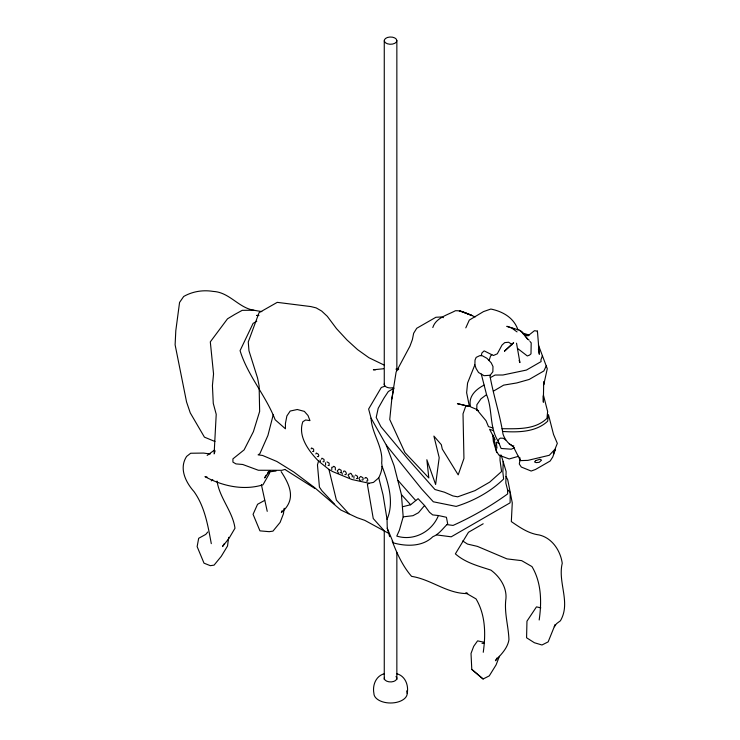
<?xml version="1.0" encoding="UTF-8"?>
<svg xmlns="http://www.w3.org/2000/svg" width="740" height="740" viewBox="0 0 740 740"><rect width="100%" height="100%" fill="white"/><g stroke="black" fill="none" stroke-linecap="round" stroke-linejoin="round"><path stroke-width="1.11" d="M371.045 418.137C371.832 433.881 383.32 446.738 381.692 462.944C382.746 468.059 380.971 473.267 378.75 477.837L383.07 494.977L387.039 519.323L387.27 528.277L393.375 542.892C406.389 546.536 422.549 546.869 432.808 536.731C439.061 534.298 442.927 528.332 447.691 523.865L446.424 517.279L438.422 515.54C431.966 531.736 413.762 541.384 396.779 536.093L399.406 530.21L403.189 516.853L401.422 494.625L394.078 465.71L386.271 445.082L371.045 418.137L368.631 409.026L381.304 387.473L385.105 386.132M500.092 454.971L500.009 460.123L501.572 471.51L489.658 482.147L474.932 490.648L457.709 496.827L452.945 495.939L444.444 492.202L434.954 489.519L407.86 458.93L380.85 426.601L376.197 417.443L378.196 408.304L383.986 398.065L388.315 391.525L393.837 388.334M476.773 410.034L476.884 404.706L481 398.795L486.559 394.642L481.296 374.098M474.886 364.811L475.024 360.065L476.162 357.392L479.687 355.69L482.138 355.663L486.966 358.308L491.184 362.804L492.979 366.513L492.859 371.757L490.158 375.263L484.062 375.689L478.54 372.498L476.098 368.502L474.886 364.811L467.569 383.033L466.635 392.718L469.401 406.445L457.44 403.679L469.401 406.445M503.209 461.436L502.876 472.25L503.616 479.011C490.463 491.85 473.637 500.943 456.154 506.41L433.316 501.785L421.717 489.066L386.271 445.082M214.119 453.916L216.219 414.28L213.277 403.411L212.426 385.531L213.546 373.922L210.308 341.871L227.504 318.82L234.673 314.482L242.23 310.328L253.894 310.236L261.803 311.614M483.248 652.292C485.829 634.337 485.588 614.903 476.024 598.891L465.719 592.943L467.717 593.277M539.183 619.99C541.763 602.036 541.523 582.611 531.968 566.59L521.663 560.643L506.946 558.885L477.402 546.379L467.532 544.076L462.704 540.977M443.445 317.664L441.401 316.979L435.906 317.266L416.74 328.273L413.651 333.259L412.384 339.595L409.932 346.2L396.113 372.044L391.802 399.082L389.749 419.515L404.947 452.584L428.83 477.938L426.851 459.734L435.62 484.487L439.199 457.644L433.899 436.082L441.327 444.694L442.279 449.06L458.199 474.877L463.943 458.476L463.018 413.827L465.969 405.557M501.165 455.063L506.114 471.482L505.827 482.98L507.529 489.714L507.668 493.895C490.768 506.16 472.129 516.862 453.065 525.418L447.043 524.632M228.66 537.332L227.522 546.037L221.232 556.388L214.073 565.138L210.327 565.674L204.009 563.168L197.136 546.62L198.672 538.295L205.785 534.391L207.783 531.986M284.169 508.297L283.457 513.736L280.118 522.394L272.958 531.135L269.212 531.672L259.953 530.867L253.071 514.328L257.557 504.291L264.67 500.388M391.802 399.082L393.754 388.324M520.016 459.549L519.304 464.008L521.302 467.042L531.163 471.038L535.455 469.502L550.172 461.002L552.798 456.913L555.435 449.208L553.363 453.269L553.899 453.824M273.226 414.761L267.936 435.416L259.832 453.74L258.075 454.86L262.561 455.452L276.88 461.492L293.873 472.055L314.593 487.614L340.696 509.943L357.189 517.713L364.774 520.35L387.945 532.966M270.128 470.668L269.406 473.545L262.931 484.839C243.497 490.768 222.435 486.115 204.962 476.625L207.061 477.06M542.392 355.709L540.894 359.982L541.144 361.564L526.427 370.065L502.932 375.004L495.051 375.041L490.296 377.631C493.858 396.668 500.009 415.048 503.024 434.186C504.828 439.283 508.14 443.972 513.125 446.276L520.433 460.613L527.879 460.373L549.293 455.285L555 449.208L557.322 443.38L553.52 434.408L548.442 414.641L547.628 421.264C535.64 432.308 517.898 432.465 502.543 431.448M256.771 321.252L253.089 323.38L240.065 350.658C247.789 375.763 265.827 395.567 275.151 419.737L285.427 428.802L285.427 423.456L286.88 415.963L290.2 411.042L297.304 409.507L304.353 411.385L308.016 415.519L309.977 420.625L305.62 419.987L302.827 421.754C297.619 436.434 308.867 451.113 318.542 461.131L317.46 464.868L319.43 487.133L321.854 490.676L334.721 504.338M514.42 447.811L511.294 449.189L501.11 448.486L498.224 441.318L498.871 439.236L500.342 438.126L503.348 438.265L505.67 440.004M214.452 452.88L215.118 450.808M489.075 360.556L490.472 356.236L491.795 354.488M387.039 519.323C394.411 502.414 388.343 482.637 382.108 466.367M499.408 656.269L496.115 664.835L489.27 675.879L483.091 678.996L471.787 669.404L471.019 653.457L473.702 646.325L477.587 640.859L484.247 642.302M282.116 510.665L281.367 512.589C296.361 499.731 290.385 485.773 281.135 471.611M432.808 327.543C435.777 317.821 447.404 315.055 455.442 310.707C462.5 310.375 468.735 314.63 475.237 316.877M465.793 327.866L469.308 320.087L483.498 311.596L490.851 309.043C502.774 311.457 513.912 317.775 518 329.957M311.124 448.903L311.558 447.95L313.64 449.152L313.64 451.548L312.595 451.446M315.86 453.981L316.295 453.028L318.376 454.231L318.801 455.683L318.376 456.636L317.331 456.534M321.512 459.151L321.946 458.199L324.028 459.401L324.028 461.806L322.982 461.704M325.582 462.759L325.582 465.164M331.788 467.236L331.788 469.641M332.834 467.347L333.259 466.394L334.304 466.496L335.34 467.588L335.34 469.993M343.425 471.972L343.85 471.019L344.896 471.121L345.932 472.222L346.366 473.665L345.932 474.618L344.896 474.516M348.54 474.183L348.115 475.135L349.585 477.688M349.585 474.294L350.02 473.341L351.056 473.443L352.527 475.987L352.101 476.939M353.924 475.876L353.924 478.28M364.885 478.484L365.32 477.531L366.356 477.633L367.401 478.734L367.836 480.186L367.401 481.139L366.356 481.037M497.151 657.86L495.421 660.755C500.943 654.595 507.52 648.481 508.944 639.758C508.537 626.651 504.393 613.756 505.725 600.455C507.659 588.559 500.24 576.969 490.907 570.124C478.447 566.017 465.58 562.863 455.378 553.871L468.466 532.273L483.183 523.772M224.202 543.761L222.481 546.582L229.123 538.174L234.978 528.24C232.822 511.682 219.512 497.992 217.042 481.065M266.271 475.154L264.559 477.92L269.157 471.87L276.029 471.029M267.418 473.313L268.565 471.473M546.231 365.949L543.863 370.962L529.146 379.463L516.788 382.941L503.644 385.133L493.413 391.164M402.838 506.678L410.626 504.754L418.1 498.677L424.557 505.513L418.507 512.691L412.957 515.697L403.189 516.853M378.75 477.837L373.45 482.397L368.973 483.248L351.953 479.52L332.806 471.648L328.921 469.401L318.542 461.131M523.106 333.897L528.073 335.747L534.474 330.697L537.425 331.122L539.321 354.284L538.415 349.03M207.154 455.424L214.212 450.262M368.973 483.248L367.382 484.395L373.247 518.537L384.458 531.061M484.117 385.115C475.7 389.388 467.921 396.668 470.594 406.861L477.531 409.803M211.233 480.88L212.824 479.733M493.497 430.68L489.566 429.256L495.143 439.828M384.291 673.742C375.8 675.962 372.312 685.36 373.904 693.38A16.659 9.62 0 0 0 392.736 702.917A16.659 9.62 0 0 0 406.649 690.892M518.583 456.284L509.185 458.957L498.945 455.156L496.993 452.085M512.265 446.35L513.837 445.915M284.974 469.438L281.82 470.316L258.353 470.252L242.739 464.489L235.968 463.897L232.943 462.139L232.915 458.865L244.107 449.883L253.404 431.661L259.647 411.421L259.12 385.827L257.538 377.974L248.973 350.797L248.261 341.926L259.074 312.668L277.25 302.355L310.846 306.573L316.156 307.886L321.678 311.068L327.302 316.322L336.524 328.662L346.977 339.965L357.587 349.632L368.918 357.716L384.264 365.125M482.008 643.402L484.191 643.088M383.505 368.751L373.358 369.787L375.643 369.769M492.877 427.887L488.483 426.647L486.032 420.746L476.782 409.553M258.769 315.351L256.502 315.462L258.741 315.536M396.233 369.63L398.527 369.611M396.067 368.983L398.351 369.019M502.053 428.719C517.316 428.747 535.233 429.921 546.962 418.322L547.646 411.551L543.391 394.984M438.422 515.54L432.697 514.91L429.496 512.274L424.557 505.513M327.052 461.908L329.134 463.111L329.134 465.516L328.088 465.414M340.16 472.592L341.205 472.703L341.205 470.298L339.124 469.095L337.218 470.899L338.689 473.443M355.404 475.034L357.485 476.236L357.485 478.632L356.44 478.53M361.777 479.964L362.813 480.066L363.248 479.113L362.813 477.661L360.732 476.458L358.826 478.262L360.297 480.815M467.264 593.573C447.117 593.73 431.004 579.327 411.588 576.368C402.875 566.405 396.927 553.511 392.2 541.042M436.609 534.909L451.215 536.815L510.101 502.821L510.221 492.415L507.529 489.714M210.206 453.999L203.593 453.074L190.67 453.241L186.619 456.414C178.793 468.374 185.666 482.202 194.028 491.628C204.915 506.891 207.912 525.64 211.298 543.65M396.566 368.64L398.721 369.019M540.82 607.845L536.472 606.865L526.963 621.165L526.575 637.769L534.391 642.736L541.976 644.993L548.155 641.876L555.065 624.773L554.306 626.762L556.554 623.663L560.421 620.777C571.077 602.665 557.562 582.547 562.243 563.27C560.448 550.662 552.179 538.035 539.238 534.974C528.684 533.642 519.85 527.444 511.322 521.58L512.274 502.895L507.751 479.835L506.068 476.486M253.894 310.236C238.659 307.923 229.419 292.207 213.259 291.43C203.075 289.747 192.696 291.366 183.696 296.472L179.561 302.447L175.806 330.651L175.112 344.803L186.554 401.959L190.263 412.883L204.425 437.137L214.952 441.512M529.183 335.017L522.745 333.111L519.545 330.243L506.808 326.312L514.171 328.865M476.791 410.043L478.632 410.691M499.056 443.269L496.216 442.178L496.993 448.079M509.259 444.046L511.331 444.888M396.825 673.742C405.317 675.962 408.804 685.36 407.213 693.38M528.073 335.747L523.356 333.749L527.583 339.096L521.885 331.622L519.545 330.243M285.52 469.854L314.815 488.446M512.321 344.664L508.639 342.25L504.726 342.62L501.998 345.09L497.299 353.803L493.413 355.505L484.145 350.871L481.925 352.925L481.24 355.672M512.487 328.597L517.047 331.899M517.667 348.531L527.315 355.959L529.526 355.108L530.996 353.831L531.191 342.824L529.942 341.445M526.815 338.291L529.211 340.233M471.787 669.404L483.091 678.996M348.947 513.828L336.404 500.148L328.921 469.401M401.422 494.625L410.626 504.754M398.12 480.528L415.677 500.48M498.224 441.318C489.233 427.368 492.757 409.627 486.559 394.642M519.119 360.473L519.915 362.563L516.529 343.184M538.35 344.914L547.276 368.733L543.771 384.643L543.65 382.386M341.945 472.823L342.38 474.266M320.041 460.003L320.466 461.455M387.27 528.277L389.638 536.639M261.387 484.691L267.233 511.349M519.711 457.311L520.433 460.613M489.797 375.291L490.296 377.631M493.321 435.703L496.762 452.612L493.386 441.475L492.71 434.732M543.706 381.664L543.345 402.236L543.169 395.974M537.425 331.122L537.425 332.399M396.853 40.635A6.299 3.635 0 0 1 387.409 43.78A6.299 3.635 0 0 1 387.409 37.49A6.299 3.635 0 0 1 396.853 40.635L396.853 369.898M396.853 552.438L396.853 679.524M384.264 40.635L384.264 384.92M384.264 530.488L384.264 679.524M396.011 676.48A6.299 3.635 0 0 1 391.377 681.901A6.299 3.635 0 0 1 384.476 677.359M393.708 387.464A6.299 3.635 0 0 1 386.724 387.205A6.299 3.635 0 0 1 384.476 383.375M535.695 460.613L534.539 461.927L536.084 462.611L539.173 462.324L541.541 460.16L540.006 459.216L535.695 460.613M513.579 342.759L504.551 351.121L513.579 342.759M468.799 314.232L459.401 310.754L472.065 315.527L468.799 314.232"/></g></svg>
